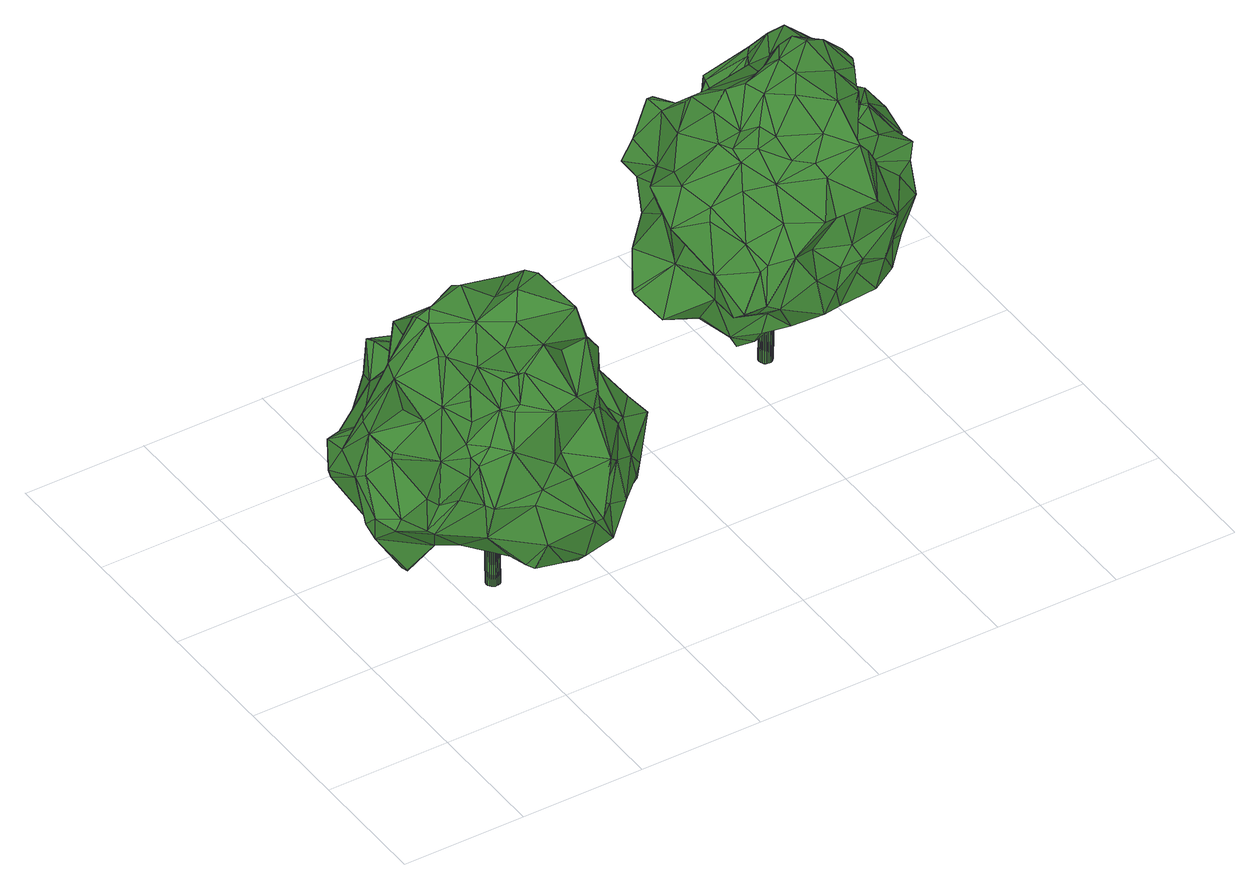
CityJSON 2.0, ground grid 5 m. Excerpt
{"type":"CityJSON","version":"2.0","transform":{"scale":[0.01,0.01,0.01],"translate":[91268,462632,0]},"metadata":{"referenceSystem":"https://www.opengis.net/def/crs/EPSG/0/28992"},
"CityObjects":{
"tree1":{"type":"SolitaryVegetationObject","attributes":{"gtid":44,"crown_width_m":10.73,"crown_median_z":7.74,"trunk_H_m":7.39,"trunk_DBH_m":0.552,"trunk_radius_m":0.276,"trunk_base_height_m":0.35,"original_gtid":"44"},"geometry":[{"type":"Solid","lod":"3","boundaries":[[[[0,1,2]],[[3,4,5]],[[6,7,8]],[[9,10,11]],[[12,13,14]],[[15,14,13]],[[16,17,18]],[[19,20,21]],[[19,21,22]],[[23,24,25]],[[26,27,23]],[[28,12,29]],[[30,31,32]],[[33,24,34]],[[5,35,36]],[[5,36,37]],[[38,39,40]],[[41,42,43]],[[44,45,46]],[[16,11,47]],[[48,49,50]],[[48,50,51]],[[52,53,54]],[[53,52,55]],[[56,57,58]],[[59,20,19]],[[60,61,62]],[[63,64,65]],[[60,66,67]],[[68,10,9]],[[22,4,69]],[[70,3,71]],[[72,73,74]],[[46,45,14]],[[75,76,52]],[[30,77,31]],[[78,79,80]],[[81,82,83]],[[84,59,85]],[[47,10,86]],[[87,7,88]],[[49,89,90]],[[91,49,90]],[[92,93,94]],[[80,95,94]],[[13,71,5]],[[96,97,98]],[[99,100,101]],[[99,102,100]],[[82,81,15]],[[12,28,70]],[[25,92,23]],[[8,7,103]],[[104,105,82]],[[79,38,95]],[[5,71,3]],[[49,91,50]],[[30,32,3]],[[3,32,4]],[[26,106,107]],[[4,32,58]],[[108,34,24]],[[75,52,54]],[[109,110,111]],[[24,23,27]],[[112,113,114]],[[115,33,34]],[[116,117,118]],[[119,118,117]],[[80,79,95]],[[74,120,89]],[[24,33,121]],[[24,121,25]],[[108,59,84]],[[122,25,121]],[[123,124,125]],[[126,127,128]],[[126,128,129]],[[130,131,132]],[[133,9,134]],[[135,134,9]],[[92,136,93]],[[137,132,138]],[[131,138,132]],[[1,139,111]],[[108,115,34]],[[108,84,115]],[[124,11,125]],[[20,140,141]],[[142,66,60]],[[142,60,143]],[[143,59,108]],[[142,143,108]],[[56,144,145]],[[92,146,23]],[[108,24,27]],[[147,113,16]],[[116,148,149]],[[150,151,127]],[[108,27,142]],[[142,27,26]],[[142,26,66]],[[112,152,109]],[[153,2,154]],[[155,154,156]],[[25,136,92]],[[44,29,12]],[[153,0,2]],[[150,157,151]],[[54,19,22]],[[69,54,22]],[[158,91,159]],[[160,91,158]],[[25,122,136]],[[161,162,163]],[[26,23,106]],[[164,165,13]],[[12,45,44]],[[123,125,18]],[[166,167,162]],[[80,166,162]],[[13,12,70]],[[71,13,70]],[[168,111,110]],[[159,134,158]],[[169,170,46]],[[171,40,172]],[[172,40,173]],[[73,120,74]],[[170,174,46]],[[138,175,139]],[[74,96,72]],[[0,153,88]],[[123,176,124]],[[96,74,97]],[[175,112,109]],[[104,62,61]],[[128,127,97]],[[138,8,137]],[[1,0,177]],[[129,178,179]],[[149,162,180]],[[32,31,58]],[[128,97,49]],[[181,182,183]],[[145,184,185]],[[163,147,161]],[[123,18,17]],[[58,31,56]],[[78,68,39]],[[9,39,68]],[[47,11,10]],[[18,11,16]],[[18,125,11]],[[186,187,56]],[[188,110,152]],[[188,152,189]],[[190,150,126]],[[150,127,126]],[[168,110,188]],[[95,38,171]],[[95,171,94]],[[189,185,184]],[[158,134,51]],[[107,191,66]],[[38,40,171]],[[114,113,147]],[[164,13,5]],[[145,144,184]],[[188,184,144]],[[192,156,154]],[[193,194,73]],[[82,13,165]],[[59,143,140]],[[121,195,122]],[[0,88,6]],[[80,86,68]],[[80,68,78]],[[151,157,196]],[[46,196,44]],[[59,140,20]],[[197,185,198]],[[199,198,185]],[[73,200,120]],[[123,179,178]],[[47,86,147]],[[47,147,16]],[[201,198,199]],[[105,104,61]],[[31,144,56]],[[70,28,202]],[[4,35,5]],[[22,35,4]],[[36,104,37]],[[50,91,160]],[[50,160,158]],[[133,173,9]],[[118,42,198]],[[43,118,119]],[[203,87,88]],[[17,113,112]],[[17,16,113]],[[204,205,206]],[[207,204,206]],[[150,208,157]],[[209,208,150]],[[163,114,147]],[[133,134,159]],[[2,1,111]],[[2,111,168]],[[167,116,180]],[[149,180,116]],[[91,90,183]],[[192,31,156]],[[31,77,156]],[[162,167,180]],[[75,57,187]],[[56,187,57]],[[117,195,119]],[[119,195,121]],[[172,173,182]],[[203,88,153]],[[116,167,93]],[[51,50,158]],[[198,42,197]],[[204,65,210]],[[131,179,123]],[[183,200,181]],[[159,182,173]],[[107,66,26]],[[54,57,75]],[[178,211,123]],[[200,73,194]],[[200,194,181]],[[31,192,144]],[[212,36,21]],[[213,169,207]],[[6,88,7]],[[171,172,214]],[[67,66,63]],[[66,215,63]],[[191,205,64]],[[105,216,82]],[[131,129,179]],[[1,177,139]],[[58,57,4]],[[49,217,128]],[[162,149,163]],[[203,156,77]],[[153,156,203]],[[218,219,102]],[[144,154,168]],[[86,161,147]],[[60,62,143]],[[43,42,118]],[[176,211,220]],[[157,44,196]],[[102,221,214]],[[102,99,221]],[[123,112,175]],[[123,17,112]],[[130,190,131]],[[79,78,39]],[[107,219,191]],[[13,82,15]],[[135,220,51]],[[183,120,200]],[[191,64,215]],[[190,130,222]],[[190,222,150]],[[79,39,38]],[[162,161,86]],[[115,119,33]],[[121,33,119]],[[173,40,39]],[[173,39,9]],[[184,188,189]],[[35,21,36]],[[75,197,76]],[[212,21,20]],[[109,152,110]],[[144,192,154]],[[155,153,154]],[[223,193,224]],[[206,225,193]],[[73,206,193]],[[224,193,225]],[[175,109,111]],[[139,175,111]],[[146,92,101]],[[146,101,100]],[[37,104,165]],[[81,169,14]],[[81,226,169]],[[46,14,169]],[[12,14,45]],[[15,81,14]],[[55,85,53]],[[85,55,76]],[[164,5,165]],[[127,151,174]],[[188,144,168]],[[168,154,2]],[[35,22,21]],[[68,86,10]],[[37,165,5]],[[82,165,104]],[[20,141,212]],[[81,83,226]],[[151,196,174]],[[223,194,193]],[[223,181,194]],[[4,57,69]],[[76,55,52]],[[176,123,211]],[[227,48,51]],[[178,48,227]],[[48,217,49]],[[72,169,213]],[[170,97,127]],[[170,127,174]],[[136,195,93]],[[226,207,169]],[[102,228,218]],[[218,191,219]],[[166,80,94]],[[94,101,92]],[[8,0,6]],[[72,213,73]],[[229,103,87]],[[206,73,213]],[[183,159,91]],[[183,182,159]],[[206,224,225]],[[28,157,208]],[[54,85,19]],[[53,85,54]],[[74,89,97]],[[97,89,49]],[[90,89,120]],[[123,175,131]],[[131,175,138]],[[133,159,173]],[[28,208,203]],[[203,208,209]],[[230,181,223]],[[183,90,120]],[[227,211,178]],[[115,84,43]],[[115,43,119]],[[64,210,65]],[[99,101,221]],[[212,104,36]],[[189,199,185]],[[145,185,56]],[[205,210,64]],[[231,187,186]],[[231,197,187]],[[84,41,43]],[[75,187,197]],[[86,80,162]],[[224,218,223]],[[215,64,63]],[[213,207,206]],[[206,205,224]],[[191,224,205]],[[191,218,224]],[[54,69,57]],[[19,85,59]],[[84,85,41]],[[105,61,67]],[[222,130,229]],[[222,229,150]],[[56,185,186]],[[189,152,114]],[[114,152,112]],[[204,210,205]],[[181,230,232]],[[181,232,182]],[[197,231,185]],[[186,185,231]],[[70,233,3]],[[30,3,233]],[[202,30,233]],[[202,233,70]],[[51,211,227]],[[220,211,51]],[[137,103,132]],[[137,8,103]],[[132,103,229]],[[67,61,60]],[[135,9,11]],[[221,101,94]],[[42,41,234]],[[85,234,41]],[[189,235,199]],[[230,228,214]],[[223,218,228]],[[230,223,228]],[[214,228,102]],[[201,148,198]],[[85,76,234]],[[236,201,235]],[[214,221,171]],[[171,221,94]],[[136,122,195]],[[93,195,116]],[[117,116,195]],[[87,203,209]],[[229,87,209]],[[229,209,150]],[[66,191,215]],[[212,141,104]],[[114,235,189]],[[236,235,114]],[[102,106,146]],[[146,100,102]],[[23,146,106]],[[172,232,214]],[[135,51,134]],[[197,234,76]],[[42,234,197]],[[178,129,237]],[[126,131,190]],[[129,131,126]],[[48,237,217]],[[178,237,48]],[[176,220,124]],[[46,174,196]],[[96,98,72]],[[94,93,238]],[[94,238,166]],[[93,167,238]],[[166,238,167]],[[203,202,28]],[[77,202,203]],[[77,30,202]],[[199,235,201]],[[130,132,229]],[[83,216,63]],[[83,63,226]],[[226,63,65]],[[216,105,63]],[[67,63,105]],[[236,114,163]],[[236,163,201]],[[135,11,220]],[[124,220,11]],[[182,232,172]],[[230,214,232]],[[169,72,98]],[[170,98,97]],[[169,98,170]],[[44,157,29]],[[28,29,157]],[[198,148,118]],[[116,118,148]],[[163,148,201]],[[65,204,226]],[[207,226,204]],[[106,219,107]],[[106,102,219]],[[155,156,153]],[[149,148,163]],[[217,237,128]],[[128,237,129]],[[82,239,83]],[[216,83,239]],[[216,239,82]],[[140,143,62]],[[104,141,62]],[[140,62,141]],[[0,8,177]],[[138,139,177]],[[138,177,8]],[[87,103,7]],[[240,241,242]],[[240,242,243]],[[243,242,244]],[[243,244,245]],[[242,241,246]],[[242,246,244]],[[244,246,247]],[[244,247,245]],[[246,241,248]],[[246,248,247]],[[247,248,249]],[[247,249,245]],[[248,241,250]],[[248,250,249]],[[249,250,251]],[[249,251,245]],[[250,241,252]],[[250,252,251]],[[251,252,253]],[[251,253,245]],[[252,241,254]],[[252,254,253]],[[253,254,255]],[[253,255,245]],[[254,241,256]],[[254,256,255]],[[255,256,257]],[[255,257,245]],[[256,241,258]],[[256,258,257]],[[257,258,259]],[[257,259,245]],[[258,241,260]],[[258,260,259]],[[259,260,261]],[[259,261,245]],[[260,241,262]],[[260,262,261]],[[261,262,263]],[[261,263,245]],[[262,241,264]],[[262,264,263]],[[263,264,265]],[[263,265,245]],[[264,241,266]],[[264,266,265]],[[265,266,267]],[[265,267,245]],[[266,241,268]],[[266,268,267]],[[267,268,269]],[[267,269,245]],[[268,241,270]],[[268,270,269]],[[269,270,271]],[[269,271,245]],[[270,241,272]],[[270,272,271]],[[271,272,273]],[[271,273,245]],[[272,241,274]],[[272,274,273]],[[273,274,275]],[[273,275,245]],[[274,241,276]],[[274,276,275]],[[275,276,277]],[[275,277,245]],[[276,241,278]],[[276,278,277]],[[277,278,279]],[[277,279,245]],[[278,241,280]],[[278,280,279]],[[279,280,281]],[[279,281,245]],[[280,241,282]],[[280,282,281]],[[281,282,283]],[[281,283,245]],[[282,241,284]],[[282,284,283]],[[283,284,285]],[[283,285,245]],[[284,241,286]],[[284,286,285]],[[285,286,287]],[[285,287,245]],[[286,241,288]],[[286,288,287]],[[287,288,289]],[[287,289,245]],[[288,241,240]],[[288,240,289]],[[289,240,243]],[[289,243,245]]]]}]},
"tree2":{"type":"SolitaryVegetationObject","attributes":{"gtid":45,"crown_width_m":10.4,"crown_median_z":7.88,"trunk_H_m":7.6,"trunk_DBH_m":0.544,"trunk_radius_m":0.272,"trunk_base_height_m":0.28,"original_gtid":"45"},"geometry":[{"type":"Solid","lod":"3","boundaries":[[[[290,291,292]],[[293,294,295]],[[296,297,298]],[[299,300,301]],[[302,303,304]],[[305,306,307]],[[305,307,308]],[[309,310,311]],[[312,310,309]],[[313,292,314]],[[315,316,317]],[[318,319,295]],[[320,319,318]],[[291,321,322]],[[323,321,291]],[[314,324,313]],[[325,326,327]],[[328,329,330]],[[331,332,333]],[[334,335,336]],[[337,338,339]],[[311,340,309]],[[341,310,328]],[[334,301,342]],[[343,344,345]],[[314,346,324]],[[347,348,349]],[[350,294,298]],[[350,318,294]],[[351,352,353]],[[354,355,356]],[[357,358,359]],[[359,358,360]],[[361,362,363]],[[364,365,366]],[[294,367,368]],[[298,294,368]],[[369,303,370]],[[343,345,371]],[[355,354,316]],[[372,373,374]],[[375,315,376]],[[377,378,379]],[[380,368,367]],[[347,381,348]],[[380,367,294]],[[380,382,368]],[[372,323,383]],[[384,360,358]],[[354,356,385]],[[386,310,387]],[[388,386,387]],[[389,390,391]],[[392,393,394]],[[368,395,298]],[[296,298,395]],[[396,397,398]],[[311,344,340]],[[399,400,357]],[[339,331,401]],[[402,401,331]],[[384,358,403]],[[373,383,404]],[[383,389,404]],[[405,406,399]],[[407,408,317]],[[409,407,317]],[[307,306,410]],[[395,368,382]],[[405,347,406]],[[411,385,412]],[[413,412,385]],[[364,414,415]],[[416,417,418]],[[380,419,420]],[[313,324,346]],[[292,313,346]],[[292,346,290]],[[421,304,369]],[[335,422,423]],[[424,300,339]],[[425,304,421]],[[314,426,346]],[[341,328,427]],[[428,429,430]],[[414,364,431]],[[391,432,433]],[[318,295,294]],[[425,302,304]],[[348,381,414]],[[434,435,436]],[[331,338,332]],[[437,438,439]],[[440,441,442]],[[443,444,445]],[[446,447,361]],[[448,449,450]],[[444,451,445]],[[452,453,454]],[[453,455,454]],[[456,440,290]],[[431,457,414]],[[458,459,460]],[[299,437,337]],[[461,462,463]],[[464,348,414]],[[420,419,465]],[[334,336,366]],[[466,362,447]],[[399,381,405]],[[381,347,405]],[[373,404,467]],[[425,468,302]],[[469,432,391]],[[408,470,471]],[[401,472,452]],[[402,472,401]],[[449,362,466]],[[390,473,391]],[[474,316,315]],[[320,416,319]],[[463,416,320]],[[369,304,303]],[[464,414,457]],[[401,452,454]],[[401,454,475]],[[394,393,476]],[[425,421,477]],[[478,479,480]],[[433,432,407]],[[407,389,433]],[[296,351,336]],[[461,463,394]],[[303,481,412]],[[331,333,482]],[[430,458,428]],[[428,458,460]],[[483,484,449]],[[450,406,485]],[[428,486,429]],[[487,486,428]],[[333,488,427]],[[434,489,301]],[[434,490,489]],[[371,491,446]],[[461,492,493]],[[461,493,462]],[[355,316,363]],[[430,494,360]],[[459,479,491]],[[394,453,392]],[[445,451,495]],[[399,415,381]],[[496,441,440]],[[363,362,355]],[[356,355,448]],[[448,355,449]],[[449,355,362]],[[361,447,362]],[[448,450,356]],[[385,356,450]],[[479,478,491]],[[474,471,363]],[[315,471,474]],[[315,375,471]],[[336,423,296]],[[297,296,423]],[[317,408,376]],[[438,497,439]],[[459,491,371]],[[498,422,342]],[[352,351,499]],[[500,501,325]],[[320,394,463]],[[350,502,503]],[[504,322,307]],[[397,495,451]],[[380,420,382]],[[364,366,505]],[[460,459,506]],[[456,507,440]],[[496,440,507]],[[364,508,365]],[[357,508,399]],[[365,508,359]],[[357,359,508]],[[382,509,510]],[[500,398,451]],[[464,495,397]],[[511,512,406]],[[513,378,297]],[[513,379,378]],[[372,514,323]],[[395,515,499]],[[425,477,516]],[[297,422,513]],[[517,476,393]],[[492,476,517]],[[342,335,334]],[[394,476,461]],[[411,316,385]],[[295,319,293]],[[417,306,518]],[[519,417,518]],[[419,520,465]],[[310,341,427]],[[310,427,387]],[[494,521,359]],[[317,376,315]],[[522,471,344]],[[430,429,494]],[[352,499,515]],[[320,523,394]],[[515,524,352]],[[351,296,499]],[[380,520,419]],[[342,422,335]],[[462,307,410]],[[438,525,497]],[[439,332,338]],[[383,526,527]],[[522,344,343]],[[517,426,314]],[[475,454,528]],[[455,528,454]],[[513,498,528]],[[433,389,391]],[[294,520,380]],[[510,515,382]],[[395,382,515]],[[529,330,530]],[[531,330,529]],[[442,432,469]],[[516,468,425]],[[291,493,292]],[[410,306,417]],[[518,306,305]],[[328,330,531]],[[363,471,522]],[[532,316,411]],[[533,363,522]],[[533,522,446]],[[381,415,414]],[[532,303,302]],[[519,465,520]],[[301,334,434]],[[406,512,400]],[[406,400,399]],[[471,470,534]],[[441,534,470]],[[535,536,537]],[[317,316,532]],[[525,460,506]],[[350,503,318]],[[538,507,456]],[[365,436,435]],[[412,370,303]],[[290,539,291]],[[540,325,327]],[[385,316,354]],[[408,407,470]],[[513,528,379]],[[528,541,379]],[[387,488,332]],[[388,525,506]],[[388,506,386]],[[322,321,514]],[[323,514,321]],[[514,372,540]],[[514,540,308]],[[440,539,290]],[[528,455,541]],[[518,465,519]],[[511,403,512]],[[441,496,309]],[[312,309,496]],[[359,436,365]],[[357,400,358]],[[512,358,400]],[[480,479,542]],[[384,403,511]],[[301,486,437]],[[486,301,489]],[[518,543,465]],[[466,542,483]],[[466,483,449]],[[305,536,544]],[[539,383,323]],[[539,526,383]],[[329,312,530]],[[372,383,373]],[[481,411,412]],[[402,331,482]],[[507,538,496]],[[434,436,490]],[[460,525,428]],[[438,428,525]],[[480,545,478]],[[424,339,401]],[[424,401,475]],[[452,472,392]],[[496,538,312]],[[371,506,459]],[[322,514,307]],[[349,413,347]],[[411,481,532]],[[517,546,547]],[[531,547,546]],[[311,310,386]],[[334,435,434]],[[467,404,539]],[[539,440,467]],[[390,548,473]],[[353,505,351]],[[424,475,498]],[[468,516,325]],[[302,468,325]],[[439,497,332]],[[437,487,438]],[[409,527,549]],[[536,543,544]],[[481,303,532]],[[518,544,543]],[[305,544,518]],[[382,420,509]],[[443,509,420]],[[389,549,404]],[[477,550,516]],[[500,444,501]],[[500,451,444]],[[325,516,500]],[[309,340,441]],[[494,359,360]],[[360,384,551]],[[360,551,458]],[[358,512,403]],[[430,360,458]],[[465,443,420]],[[443,445,510]],[[417,463,410]],[[383,390,389]],[[409,302,390]],[[493,322,504]],[[327,308,540]],[[462,410,463]],[[432,470,407]],[[364,415,508]],[[399,508,415]],[[408,471,375]],[[376,408,375]],[[371,345,506]],[[386,506,345]],[[446,522,343]],[[371,446,343]],[[395,499,296]],[[369,397,396]],[[369,396,421]],[[527,404,549]],[[396,552,421]],[[307,514,308]],[[553,497,525]],[[388,553,525]],[[529,547,531]],[[333,328,531]],[[502,378,503]],[[554,515,510]],[[465,543,443]],[[554,495,464]],[[347,413,450]],[[385,450,413]],[[426,529,538]],[[298,502,350]],[[293,319,418]],[[517,314,492]],[[366,435,334]],[[365,435,366]],[[409,549,407]],[[389,407,549]],[[452,392,453]],[[473,469,391]],[[442,441,432]],[[529,517,547]],[[529,426,517]],[[528,498,475]],[[346,538,290]],[[456,290,538]],[[331,339,338]],[[326,555,537]],[[537,555,535]],[[535,555,501]],[[501,555,325]],[[326,325,555]],[[308,327,305]],[[500,516,550]],[[539,404,526]],[[535,501,543]],[[328,333,427]],[[543,501,444]],[[421,552,477]],[[451,398,397]],[[436,521,490]],[[550,477,552]],[[550,552,500]],[[500,552,396]],[[398,500,396]],[[359,521,436]],[[442,469,374]],[[437,299,301]],[[490,521,489]],[[487,437,486]],[[352,524,431]],[[337,439,338]],[[292,492,314]],[[493,492,292]],[[431,353,352]],[[353,431,364]],[[336,351,505]],[[336,505,366]],[[473,548,372]],[[317,532,556]],[[317,556,409]],[[353,364,505]],[[539,323,291]],[[388,387,553]],[[299,337,339]],[[449,484,450]],[[406,450,484]],[[497,553,387]],[[291,322,493]],[[466,545,542]],[[480,542,545]],[[409,383,527]],[[390,383,409]],[[337,437,439]],[[531,546,333]],[[482,472,402]],[[393,472,482]],[[393,392,472]],[[426,538,346]],[[442,374,440]],[[497,387,332]],[[406,484,511]],[[440,374,467]],[[554,464,457]],[[551,542,557]],[[542,484,483]],[[533,361,363]],[[446,361,533]],[[377,503,378]],[[537,536,326]],[[535,543,536]],[[363,316,474]],[[446,545,447]],[[466,447,545]],[[554,524,515]],[[551,557,458]],[[542,479,557]],[[473,374,469]],[[473,372,374]],[[339,300,299]],[[479,459,557]],[[458,557,459]],[[443,543,444]],[[530,330,329]],[[311,345,344]],[[529,530,538]],[[538,530,312]],[[329,310,312]],[[329,328,310]],[[377,523,320]],[[377,320,318]],[[413,370,412]],[[349,370,413]],[[504,307,462]],[[462,493,504]],[[491,545,446]],[[478,545,491]],[[393,546,517]],[[482,546,393]],[[333,546,482]],[[542,551,484]],[[511,484,551]],[[551,384,511]],[[467,374,373]],[[300,424,498]],[[301,498,342]],[[300,498,301]],[[455,523,541]],[[379,541,523]],[[311,386,345]],[[513,422,498]],[[464,397,558]],[[464,558,348]],[[348,558,349]],[[305,327,536]],[[326,536,327]],[[293,559,294]],[[429,486,560]],[[298,297,502]],[[297,378,502]],[[347,485,406]],[[450,485,347]],[[318,503,377]],[[417,416,463]],[[325,548,302]],[[302,548,390]],[[333,332,488]],[[404,527,526]],[[540,548,325]],[[540,372,548]],[[427,488,387]],[[532,302,561]],[[556,532,561]],[[556,561,409]],[[409,561,302]],[[369,370,349]],[[443,510,509]],[[441,470,432]],[[453,394,523]],[[453,523,455]],[[492,461,476]],[[445,495,554]],[[510,445,554]],[[379,562,377]],[[494,560,521]],[[429,560,494]],[[559,293,418]],[[428,438,487]],[[336,335,423]],[[471,534,344]],[[340,344,534]],[[340,534,441]],[[523,562,379]],[[523,377,562]],[[520,294,559]],[[520,559,519]],[[416,418,319]],[[519,559,418]],[[519,418,417]],[[486,489,560]],[[489,521,560]],[[431,524,457]],[[554,457,524]],[[297,423,422]],[[369,558,397]],[[369,349,558]],[[563,564,565]],[[563,565,566]],[[566,565,567]],[[566,567,568]],[[565,564,569]],[[565,569,567]],[[567,569,570]],[[567,570,568]],[[569,564,571]],[[569,571,570]],[[570,571,572]],[[570,572,568]],[[571,564,573]],[[571,573,572]],[[572,573,574]],[[572,574,568]],[[573,564,575]],[[573,575,574]],[[574,575,576]],[[574,576,568]],[[575,564,577]],[[575,577,576]],[[576,577,578]],[[576,578,568]],[[577,564,579]],[[577,579,578]],[[578,579,580]],[[578,580,568]],[[579,564,581]],[[579,581,580]],[[580,581,582]],[[580,582,568]],[[581,564,583]],[[581,583,582]],[[582,583,584]],[[582,584,568]],[[583,564,585]],[[583,585,584]],[[584,585,586]],[[584,586,568]],[[585,564,587]],[[585,587,586]],[[586,587,588]],[[586,588,568]],[[587,564,589]],[[587,589,588]],[[588,589,590]],[[588,590,568]],[[589,564,591]],[[589,591,590]],[[590,591,592]],[[590,592,568]],[[591,564,593]],[[591,593,592]],[[592,593,594]],[[592,594,568]],[[593,564,595]],[[593,595,594]],[[594,595,596]],[[594,596,568]],[[595,564,597]],[[595,597,596]],[[596,597,598]],[[596,598,568]],[[597,564,599]],[[597,599,598]],[[598,599,600]],[[598,600,568]],[[599,564,601]],[[599,601,600]],[[600,601,602]],[[600,602,568]],[[601,564,603]],[[601,603,602]],[[602,603,604]],[[602,604,568]],[[603,564,605]],[[603,605,604]],[[604,605,606]],[[604,606,568]],[[605,564,607]],[[605,607,606]],[[606,607,608]],[[606,608,568]],[[607,564,609]],[[607,609,608]],[[608,609,610]],[[608,610,568]],[[609,564,611]],[[609,611,610]],[[610,611,612]],[[610,612,568]],[[611,564,563]],[[611,563,612]],[[612,563,566]],[[612,566,568]]]]}]}
},
"vertices":[
[462,1248,783],[506,1176,593],[471,1165,587],[117,875,720],[93,752,689],[150,749,861],[464,1246,786],[421,1185,884],[601,1230,798],[1094,665,649],[991,705,477],[953,790,611],[273,815,1086],[249,737,1078],[413,772,1235],[401,687,1147],[909,881,463],[879,1001,539],[908,1014,568],[118,525,582],[149,366,679],[146,532,620],[84,606,601],[688,98,668],[510,131,616],[675,146,486],[527,194,820],[490,182,773],[316,892,971],[401,836,1066],[122,983,694],[171,1019,541],[87,919,611],[477,167,502],[454,188,513],[109,708,719],[183,651,801],[187,654,823],[1048,369,598],[1098,462,597],[1112,418,769],[357,547,485],[440,569,470],[410,402,558],[400,851,1219],[396,816,1240],[447,819,1258],[978,738,447],[962,910,960],[925,877,1094],[988,834,928],[1066,876,820],[192,595,337],[191,561,349],[98,627,489],[193,562,347],[184,889,481],[113,674,517],[95,915,577],[174,355,661],[332,307,933],[324,350,946],[311,334,872],[471,386,1079],[547,374,1078],[504,419,1178],[445,256,986],[388,323,987],[1069,530,498],[71,649,553],[177,838,883],[161,804,876],[723,668,1326],[870,511,1288],[846,724,1310],[197,624,345],[228,601,358],[206,1034,658],[1128,504,442],[1082,441,466],[995,401,436],[412,649,1166],[359,593,999],[440,538,1110],[308,400,523],[254,479,492],[963,640,411],[435,1165,882],[417,1185,884],[896,763,1124],[911,739,1110],[929,713,1060],[781,126,537],[729,230,455],[912,245,572],[1026,357,556],[811,758,1317],[811,882,1208],[674,742,1264],[896,286,732],[774,210,659],[820,210,617],[820,200,830],[572,1188,797],[262,453,888],[331,392,976],[667,214,801],[612,245,867],[326,247,652],[655,965,602],[529,974,474],[558,1154,569],[797,956,528],[880,887,474],[750,801,515],[440,269,503],[714,421,391],[634,309,496],[598,427,502],[535,305,482],[861,652,1203],[610,184,460],[663,172,456],[827,1007,679],[935,873,785],[875,828,638],[753,1067,994],[718,966,1132],[843,967,1104],[796,1086,976],[633,1075,740],[809,1077,847],[657,1176,790],[1025,649,714],[1039,769,789],[1036,771,786],[703,202,449],[651,1220,802],[688,1214,776],[628,1200,608],[293,378,748],[234,419,723],[344,223,790],[319,249,802],[344,999,564],[381,878,594],[733,116,654],[924,679,431],[618,511,490],[707,475,445],[587,993,992],[533,965,1065],[615,883,559],[383,1151,763],[425,1133,597],[408,1097,631],[253,1053,643],[418,1009,1083],[990,778,902],[1001,588,898],[964,783,923],[899,630,439],[848,510,472],[777,618,512],[288,743,918],[303,627,939],[862,399,606],[759,429,414],[451,1091,469],[547,664,1257],[617,875,1254],[987,332,684],[993,394,812],[1088,513,789],[601,909,1234],[683,1119,653],[996,951,790],[605,1185,721],[931,1072,881],[848,1092,868],[757,433,412],[954,496,1082],[1004,569,906],[939,609,1099],[496,889,538],[380,710,512],[251,807,594],[142,670,517],[517,963,477],[530,781,506],[710,942,836],[651,301,1049],[292,1026,611],[879,457,1183],[882,459,1183],[682,224,452],[525,907,1181],[296,719,364],[487,593,448],[534,729,451],[879,497,1186],[573,646,395],[216,895,777],[331,1027,835],[563,412,1184],[586,406,1184],[678,425,1261],[597,555,1191],[451,925,1004],[488,962,866],[562,409,1182],[1011,984,782],[234,501,697],[673,598,1251],[949,358,826],[520,369,1056],[395,457,1007],[918,913,1053],[813,305,986],[681,316,841],[1024,867,794],[900,285,733],[549,951,818],[843,327,1054],[742,303,1075],[796,492,1138],[456,515,1192],[1013,986,784],[851,325,971],[531,1112,786],[865,422,1017],[215,634,518],[885,528,900],[168,899,749],[327,582,468],[559,713,462],[607,646,538],[880,1001,970],[711,304,587],[431,517,1050],[652,675,36],[625,675,35],[651,683,36],[631,664,775],[630,672,775],[604,664,774],[649,689,36],[627,678,775],[644,695,36],[623,684,775],[638,699,36],[617,688,775],[632,702,36],[610,691,775],[624,703,35],[603,692,775],[617,702,35],[596,691,775],[611,699,35],[589,688,774],[605,694,35],[584,683,774],[601,688,35],[579,677,774],[598,682,34],[577,671,774],[597,675,34],[576,664,774],[598,667,34],[577,656,774],[601,661,34],[580,650,774],[606,655,34],[584,644,774],[612,651,34],[590,640,774],[618,648,34],[597,637,774],[625,647,35],[604,636,774],[632,648,35],[611,637,774],[639,651,35],[618,640,774],[645,656,35],[623,645,775],[649,661,36],[628,651,775],[652,668,36],[630,657,775],
[2349,1667,552],[2327,1719,694],[2434,1690,625],[2466,1312,1250],[2398,1273,1332],[2487,1285,1244],[2290,1008,1278],[2415,1063,1228],[2363,1141,1296],[2437,845,811],[2496,922,907],[2387,762,882],[1919,1522,825],[1762,1507,825],[1739,1572,863],[2284,1582,1141],[2376,1584,1049],[2289,1619,960],[2155,1683,998],[2254,1382,558],[2349,1278,516],[2247,1226,449],[2351,1411,536],[2529,1671,595],[2541,1631,618],[1772,1465,493],[1744,1359,554],[1901,1412,584],[2491,1224,1240],[2476,1312,1225],[2450,1315,1085],[2268,1680,764],[2273,1663,777],[2266,1679,761],[2527,1656,584],[2035,1557,959],[2139,1598,977],[2144,1652,999],[2448,1328,470],[2444,1402,415],[2446,1402,418],[2580,1027,654],[2517,1086,495],[2560,1203,567],[2286,738,1008],[2321,854,1142],[2285,851,1183],[2451,897,653],[2507,929,630],[2572,932,783],[2133,1387,524],[2420,1305,518],[2366,877,1060],[1999,1190,436],[2062,1313,519],[2182,1175,494],[2483,1618,552],[1661,1123,890],[1734,1166,1026],[1664,1264,986],[2470,1179,1241],[2203,967,1195],[2078,1080,1160],[2083,983,1115],[1624,1274,569],[1640,1235,503],[1571,1236,572],[1886,836,818],[1856,796,674],[1980,798,840],[1907,786,645],[1815,1125,554],[1646,1230,499],[1768,1325,457],[2001,961,1055],[2094,779,964],[2139,839,1108],[2331,1271,1366],[2325,1265,1366],[1790,1418,922],[1762,1342,889],[2033,1146,430],[2097,1732,779],[2064,1679,575],[2055,1708,561],[1813,1509,485],[1808,1506,489],[2463,1194,1225],[2427,1098,1225],[2371,1156,1117],[2298,1319,1361],[1782,1049,986],[2207,1264,1333],[2093,1674,771],[1835,823,630],[1623,1318,686],[2249,1167,437],[2433,1125,551],[2261,1110,470],[2044,1631,575],[2045,1668,783],[2046,1674,571],[2660,1271,914],[2652,1343,787],[2622,1349,965],[2220,1173,1328],[1882,1528,1057],[1832,1346,1103],[1935,1458,1124],[1844,916,880],[1860,842,798],[2611,1111,809],[2603,1125,800],[1767,805,663],[2164,1562,580],[1767,1030,939],[1742,963,752],[1953,1475,578],[1923,1475,573],[2028,1473,743],[2400,1581,1026],[1700,1384,700],[1718,1405,747],[1696,1234,869],[1929,1077,1108],[1907,1034,1014],[2409,1390,1151],[2433,1525,1169],[2449,1332,1246],[2285,1336,1332],[2255,1339,1326],[1797,1588,927],[2304,962,1130],[2297,890,1163],[2552,940,941],[1800,1590,925],[2436,1507,576],[2474,1163,560],[2167,800,539],[2139,781,631],[2075,759,568],[1994,1069,1146],[2073,1571,503],[2043,1632,571],[2255,797,953],[2147,793,954],[2147,793,950],[2364,811,664],[2355,854,502],[2437,878,543],[2205,1636,482],[2111,1498,440],[2134,1630,478],[2162,1321,1252],[2011,1436,1161],[2023,1331,1229],[1887,1107,444],[1767,1088,514],[1568,1219,568],[1595,1074,538],[1708,1167,680],[1955,1446,1148],[2643,1133,899],[2560,1228,1005],[2599,1112,941],[2553,1214,1003],[2271,1623,487],[1927,1132,1134],[1985,835,502],[2022,983,399],[2098,942,413],[2546,1490,877],[2446,1561,957],[2460,1448,1020],[1899,1183,1134],[2272,1426,1212],[1736,1055,497],[2078,1668,562],[1873,1528,898],[2051,1708,561],[2062,1508,475],[1913,1426,443],[2649,1173,875],[2062,1703,766],[1756,1422,494],[2589,980,983],[2571,1378,798],[1873,1613,1060],[1877,987,365],[1898,942,398],[1851,987,364],[1721,1407,744],[2653,1225,662],[1738,1053,500],[1754,980,625],[1788,1165,821],[2282,828,684],[2253,865,635],[2515,1090,495],[2255,857,743],[2225,882,914],[1935,986,375],[2496,1519,694],[2402,1528,749],[2046,763,729],[1959,1311,1170],[2261,1552,526],[2382,902,515],[2383,936,1010],[2199,1146,1251],[1938,1526,1072],[2014,1438,1103],[2427,1098,1229],[2470,1179,1237],[2337,1545,892],[2131,908,1130],[2182,1074,466],[2283,1582,507],[1984,884,937],[2169,1300,1295],[2079,1282,1263],[1749,846,634],[1766,805,667],[2382,1061,1017],[2249,1681,788],[2108,1208,1257],[1923,1597,1013],[2529,1438,666],[2341,1547,1201],[2402,1536,1219],[2380,1330,1288],[2101,880,770],[1884,1315,461],[2531,1236,1004],[2047,1140,1179],[2210,929,461],[2215,1611,796],[2136,1533,805],[2499,1064,998],[2418,1433,490],[2414,1433,489],[2450,1331,472],[1793,1380,723],[1903,1287,496],[2034,1436,505],[2181,1383,1062],[2258,1552,1130],[2188,1537,949],[2347,1541,534],[2255,1630,625],[2133,1673,821],[2477,1181,974],[1819,979,426],[2206,1463,1174],[2259,1552,1133],[1857,1040,409],[2562,1291,621],[2458,1397,654],[2047,1669,786],[2077,1512,602],[1896,1612,1060],[1917,889,552],[1873,1610,1063],[2270,1002,562],[1995,1189,1145],[2079,1463,948],[1994,1347,702],[1902,904,459],[1771,1273,1001],[2424,1335,1261],[2181,816,696],[1903,1376,838],[2387,1254,1140],[2152,1225,27],[2125,1225,28],[2151,1233,27],[2177,1239,788],[2176,1246,787],[2149,1239,788],[2148,1239,27],[2173,1253,787],[2144,1245,27],[2168,1258,787],[2138,1249,27],[2163,1262,788],[2132,1251,27],[2156,1265,788],[2124,1252,28],[2149,1266,788],[2118,1251,28],[2142,1265,788],[2111,1248,28],[2135,1262,788],[2105,1244,28],[2130,1257,789],[2101,1238,29],[2126,1252,789],[2099,1232,29],[2123,1245,789],[2098,1224,29],[2122,1238,789],[2099,1217,29],[2123,1231,789],[2102,1211,29],[2126,1224,789],[2106,1205,29],[2131,1219,789],[2112,1201,29],[2136,1215,789],[2118,1199,29],[2143,1212,789],[2125,1198,29],[2150,1211,789],[2132,1199,28],[2157,1212,789],[2139,1202,28],[2163,1215,788],[2144,1206,28],[2169,1220,788],[2149,1212,28],[2173,1225,788],[2151,1218,27],[2176,1232,788]
]}
